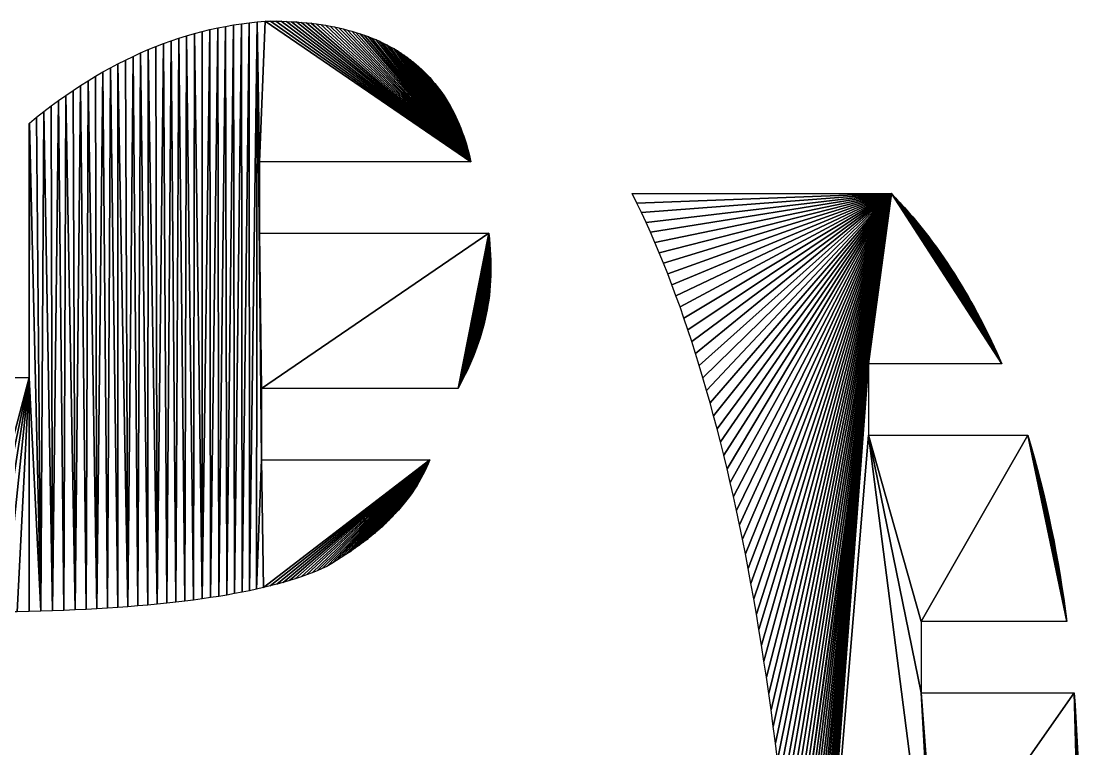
# Model space of a CAD drawing. Extents: x 10 to 917, y 10 to 841.
# Drawn here: x 770.4 to 864.3, y 486.6 to 551.1 of the extents above; entities that cross this region are included whole.
import ezdxf

# ---------------------------------------------------------------- set-up
doc = ezdxf.new("R2010")
doc.units = 0
doc.header["$MEASUREMENT"] = 0
doc.layers.get('0').update_dxf_attribs({"linetype": 'CONTINUOUS'})

msp = doc.modelspace()

# ---------------------------------------------------------------- linework, layer by layer
for p, q in [((786.438, 550.218), (787.13, 550.385)), ((787.13, 550.385), (787.824, 550.538)), ((787.824, 550.538), (788.521, 550.674)), ((788.521, 550.674), (789.219, 550.796)), ((789.219, 550.796), (789.919, 550.902)), ((789.919, 550.902), (790.622, 550.992)), ((790.622, 550.992), (791.327, 551.067)), ((791.327, 551.067), (792.034, 551.127)), ((792.034, 551.127), (792.513, 551.132)), ((792.513, 551.132), (792.987, 551.131)), ((792.987, 551.131), (793.454, 551.123)), ((793.454, 551.123), (793.914, 551.109)), ((793.914, 551.109), (794.369, 551.088)), ((794.369, 551.088), (794.818, 551.062)), ((794.818, 551.062), (795.26, 551.028)), ((795.26, 551.028), (795.696, 550.989)), ((795.696, 550.989), (796.126, 550.943)), ((796.126, 550.943), (796.55, 550.891)), ((796.55, 550.891), (796.968, 550.833)), ((796.968, 550.833), (797.38, 550.768)), ((797.38, 550.768), (797.785, 550.697)), ((797.785, 550.697), (798.184, 550.62)), ((798.184, 550.62), (798.577, 550.536)), ((798.577, 550.536), (798.964, 550.446)), ((798.964, 550.446), (799.345, 550.349)), ((799.345, 550.349), (799.719, 550.247)), ((783.011, 549.147), (783.692, 549.392)), ((783.692, 549.392), (784.376, 549.622)), ((784.376, 549.622), (785.061, 549.836)), ((785.061, 549.836), (785.749, 550.034)), ((785.749, 550.034), (786.438, 550.218)), ((799.719, 550.247), (800.088, 550.138)), ((800.088, 550.138), (800.45, 550.022)), ((800.45, 550.022), (800.806, 549.901)), ((800.806, 549.901), (801.156, 549.773)), ((801.156, 549.773), (801.5, 549.638)), ((801.5, 549.638), (801.837, 549.498)), ((801.837, 549.498), (802.168, 549.351)), ((780.981, 548.32), (781.655, 548.611)), ((781.655, 548.611), (782.332, 548.887)), ((782.332, 548.887), (783.011, 549.147)), ((802.168, 549.351), (802.494, 549.197)), ((802.494, 549.197), (802.813, 549.038)), ((802.813, 549.038), (803.126, 548.872)), ((803.126, 548.872), (803.432, 548.699)), ((803.432, 548.699), (803.733, 548.52)), ((803.733, 548.52), (804.027, 548.336)), ((778.969, 547.353), (779.638, 547.691)), ((779.638, 547.691), (780.308, 548.013)), ((780.308, 548.013), (780.981, 548.32)), ((804.027, 548.336), (804.315, 548.144)), ((804.315, 548.144), (804.597, 547.947)), ((804.597, 547.947), (804.873, 547.743)), ((804.873, 547.743), (805.143, 547.532)), ((805.143, 547.532), (805.406, 547.316)), ((776.977, 546.248), (777.639, 546.632)), ((777.639, 546.632), (778.303, 547)), ((778.303, 547), (778.969, 547.353)), ((805.406, 547.316), (805.664, 547.093)), ((805.664, 547.093), (805.915, 546.863)), ((805.915, 546.863), (806.16, 546.628)), ((806.16, 546.628), (806.399, 546.386)), ((775.66, 545.434), (776.318, 545.848)), ((776.318, 545.848), (776.977, 546.248)), ((806.399, 546.386), (806.632, 546.137)), ((806.632, 546.137), (806.858, 545.883)), ((806.858, 545.883), (807.078, 545.622)), ((807.078, 545.622), (807.293, 545.355)), ((774.352, 544.558), (775.005, 545.003)), ((775.005, 545.003), (775.66, 545.434)), ((807.293, 545.355), (807.501, 545.081)), ((807.501, 545.081), (807.702, 544.801)), ((807.702, 544.801), (807.898, 544.515)), ((773.052, 543.62), (773.701, 544.097)), ((773.701, 544.097), (774.352, 544.558)), ((807.898, 544.515), (808.088, 544.222)), ((808.088, 544.222), (808.271, 543.923)), ((808.271, 543.923), (808.448, 543.618)), ((771.76, 542.621), (772.405, 543.128)), ((772.405, 543.128), (773.052, 543.62)), ((808.448, 543.618), (808.619, 543.306)), ((808.619, 543.306), (808.784, 542.988)), ((808.784, 542.988), (808.943, 542.664)), ((771.094, 542.077), (771.118, 542.098)), ((771.094, 519.554), (771.094, 542.077)), ((771.118, 542.098), (771.76, 542.621)), ((808.943, 542.664), (809.095, 542.334)), ((809.095, 542.334), (809.242, 541.997)), ((809.242, 541.997), (809.382, 541.653)), ((809.382, 541.653), (809.516, 541.304)), ((809.516, 541.304), (809.644, 540.948)), ((809.644, 540.948), (809.765, 540.586)), ((809.765, 540.586), (809.881, 540.217)), ((809.881, 540.217), (809.99, 539.842)), ((809.99, 539.842), (810.093, 539.461)), ((810.093, 539.461), (810.19, 539.073)), ((810.19, 539.073), (810.281, 538.679)), ((810.281, 538.679), (791.54, 538.679)), ((791.54, 538.679), (791.54, 532.337)), ((825.01, 535.015), (824.599, 535.848)), ((824.599, 535.848), (847.583, 535.848)), ((847.583, 535.848), (847.972, 535.447)), ((847.972, 535.447), (848.356, 535.04)), ((825.416, 534.166), (825.01, 535.015)), ((848.356, 535.04), (848.735, 534.625)), ((848.735, 534.625), (849.109, 534.204)), ((825.817, 533.3), (825.416, 534.166)), ((849.109, 534.204), (849.477, 533.777)), ((849.477, 533.777), (849.84, 533.344)), ((826.212, 532.419), (825.817, 533.3)), ((849.84, 533.344), (850.198, 532.904)), ((850.198, 532.904), (850.551, 532.46)), ((791.54, 532.337), (811.863, 532.337)), ((811.863, 532.337), (811.918, 531.848)), ((811.918, 531.848), (811.965, 531.366)), ((826.602, 531.522), (826.212, 532.419)), ((850.551, 532.46), (850.898, 532.01)), ((850.898, 532.01), (851.239, 531.555)), ((851.239, 531.555), (851.576, 531.095)), ((811.965, 531.366), (812.001, 530.889)), ((812.001, 530.889), (812.029, 530.419)), ((826.987, 530.609), (826.602, 531.522)), ((827.366, 529.681), (826.987, 530.609)), ((851.576, 531.095), (851.907, 530.63)), ((851.907, 530.63), (852.232, 530.161)), ((812.029, 530.419), (812.047, 529.953)), ((812.047, 529.953), (812.056, 529.493)), ((827.74, 528.736), (827.366, 529.681)), ((852.232, 530.161), (852.552, 529.688)), ((852.552, 529.688), (852.867, 529.212)), ((812.056, 529.038), (812.046, 528.588)), ((812.056, 529.493), (812.056, 529.038)), ((828.109, 527.775), (827.74, 528.736)), ((852.867, 529.212), (853.176, 528.731)), ((853.176, 528.731), (853.48, 528.248)), ((812.028, 528.142), (812, 527.7)), ((812.046, 528.588), (812.028, 528.142)), ((828.473, 526.798), (828.109, 527.775)), ((853.48, 528.248), (853.778, 527.761)), ((811.963, 527.263), (811.917, 526.829)), ((812, 527.7), (811.963, 527.263)), ((853.778, 527.761), (854.071, 527.272)), ((854.071, 527.272), (854.358, 526.78)), ((811.798, 525.972), (811.725, 525.548)), ((811.862, 526.399), (811.798, 525.972)), ((811.917, 526.829), (811.862, 526.399)), ((828.831, 525.806), (828.473, 526.798)), ((854.358, 526.78), (854.64, 526.286)), ((854.64, 526.286), (854.916, 525.789)), ((811.643, 525.127), (811.552, 524.709)), ((811.725, 525.548), (811.643, 525.127)), ((829.184, 524.797), (828.831, 525.806)), ((854.916, 525.789), (855.187, 525.291)), ((855.187, 525.291), (855.452, 524.791)), ((811.453, 524.293), (811.344, 523.879)), ((811.552, 524.709), (811.453, 524.293)), ((829.531, 523.773), (829.184, 524.797)), ((855.452, 524.791), (855.712, 524.291)), ((855.712, 524.291), (855.965, 523.789)), ((811.227, 523.467), (811.101, 523.057)), ((811.344, 523.879), (811.227, 523.467)), ((829.874, 522.732), (829.531, 523.773)), ((855.965, 523.789), (856.214, 523.286)), ((856.214, 523.286), (856.456, 522.783)), ((810.822, 522.24), (810.67, 521.833)), ((810.966, 522.648), (810.822, 522.24)), ((811.101, 523.057), (810.966, 522.648)), ((830.211, 521.676), (829.874, 522.732)), ((856.456, 522.783), (856.693, 522.279)), ((856.693, 522.279), (856.925, 521.775)), ((810.509, 521.427), (810.339, 521.022)), ((810.67, 521.833), (810.509, 521.427)), ((830.542, 520.603), (830.211, 521.676)), ((856.925, 521.775), (857.15, 521.272)), ((857.15, 521.272), (857.37, 520.769)), ((810.161, 520.617), (809.974, 520.211)), ((810.339, 521.022), (810.161, 520.617)), ((830.868, 519.515), (830.542, 520.603)), ((857.37, 520.769), (845.543, 520.769)), ((845.543, 520.769), (845.543, 514.427)), ((764.753, 519.554), (771.094, 519.554)), ((809.575, 519.4), (809.363, 518.993)), ((809.779, 519.806), (809.575, 519.4)), ((809.974, 520.211), (809.779, 519.806)), ((831.189, 518.411), (830.868, 519.515)), ((809.142, 518.586), (791.716, 518.586)), ((791.716, 518.586), (791.716, 512.243)), ((809.363, 518.993), (809.142, 518.586)), ((831.505, 517.291), (831.189, 518.411)), ((831.816, 516.155), (831.505, 517.291)), ((832.121, 515.003), (831.816, 516.155)), ((832.42, 513.835), (832.121, 515.003)), ((832.715, 512.651), (832.42, 513.835)), ((845.543, 514.427), (859.681, 514.427)), ((859.681, 514.427), (859.981, 513.422)), ((859.981, 513.422), (860.271, 512.408)), ((791.716, 512.243), (806.631, 512.243)), ((806.495, 511.908), (806.349, 511.576)), ((806.631, 512.243), (806.495, 511.908)), ((833.004, 511.451), (832.715, 512.651)), ((860.271, 512.408), (860.548, 511.386)), ((806.028, 510.92), (805.854, 510.596)), ((806.194, 511.247), (806.028, 510.92)), ((806.349, 511.576), (806.194, 511.247)), ((833.288, 510.235), (833.004, 511.451)), ((860.548, 511.386), (860.815, 510.358)), ((805.475, 509.955), (805.272, 509.639)), ((805.669, 510.274), (805.475, 509.955)), ((805.854, 510.596), (805.669, 510.274)), ((833.566, 509.004), (833.288, 510.235)), ((860.815, 510.358), (861.07, 509.324)), ((804.836, 509.013), (804.603, 508.705)), ((805.058, 509.325), (804.836, 509.013)), ((805.272, 509.639), (805.058, 509.325)), ((833.84, 507.756), (833.566, 509.004)), ((861.07, 509.324), (861.314, 508.286)), ((804.11, 508.095), (803.849, 507.793)), ((804.361, 508.398), (804.11, 508.095)), ((804.603, 508.705), (804.361, 508.398)), ((861.314, 508.286), (861.546, 507.244)), ((803.298, 507.199), (803.008, 506.905)), ((803.578, 507.495), (803.298, 507.199)), ((803.849, 507.793), (803.578, 507.495)), ((834.107, 506.493), (833.84, 507.756)), ((861.546, 507.244), (861.768, 506.202)), ((802.399, 506.326), (802.08, 506.041)), ((802.708, 506.615), (802.399, 506.326)), ((803.008, 506.905), (802.708, 506.615)), ((834.37, 505.213), (834.107, 506.493)), ((861.768, 506.202), (861.978, 505.158)), ((801.414, 505.477), (801.067, 505.199)), ((801.752, 505.757), (801.414, 505.477)), ((802.08, 506.041), (801.752, 505.757)), ((799.967, 504.38), (799.581, 504.112)), ((800.343, 504.65), (799.967, 504.38)), ((800.71, 504.923), (800.343, 504.65)), ((801.067, 505.199), (800.71, 504.923)), ((834.627, 503.918), (834.37, 505.213)), ((861.978, 505.158), (862.177, 504.115)), ((798.781, 503.584), (798.366, 503.324)), ((799.186, 503.847), (798.781, 503.584)), ((799.581, 504.112), (799.186, 503.847)), ((834.879, 502.606), (834.627, 503.918)), ((862.177, 504.115), (862.366, 503.074)), ((796.645, 502.427), (796.187, 502.241)), ((797.085, 502.617), (796.645, 502.427)), ((797.508, 502.812), (797.085, 502.617)), ((797.942, 503.067), (797.508, 502.812)), ((798.366, 503.324), (797.942, 503.067)), ((835.126, 501.279), (834.879, 502.606)), ((862.366, 503.074), (862.543, 502.036)), ((794.177, 501.548), (793.631, 501.386)), ((794.706, 501.714), (794.177, 501.548)), ((795.217, 501.885), (794.706, 501.714)), ((795.711, 502.061), (795.217, 501.885)), ((796.187, 502.241), (795.711, 502.061)), ((862.543, 502.036), (862.71, 501.002)), ((790.631, 500.651), (789.978, 500.518)), ((791.266, 500.789), (790.631, 500.651)), ((791.884, 500.931), (791.266, 500.789)), ((792.484, 501.078), (791.884, 500.931)), ((793.066, 501.23), (792.484, 501.078)), ((793.631, 501.386), (793.066, 501.23)), ((835.367, 499.936), (835.126, 501.279)), ((862.71, 501.002), (862.866, 499.973)), ((784.11, 499.63), (783.296, 499.541)), ((784.906, 499.724), (784.11, 499.63)), ((785.684, 499.823), (784.906, 499.724)), ((786.444, 499.927), (785.684, 499.823)), ((787.187, 500.036), (786.444, 499.927)), ((787.911, 500.149), (787.187, 500.036)), ((788.618, 500.268), (787.911, 500.149)), ((789.307, 500.391), (788.618, 500.268)), ((789.978, 500.518), (789.307, 500.391)), ((835.603, 498.577), (835.367, 499.936)), ((862.866, 499.973), (863.011, 498.951)), ((771.084, 498.814), (770.019, 498.792)), ((772.131, 498.841), (771.084, 498.814)), ((773.161, 498.873), (772.131, 498.841)), ((774.172, 498.91), (773.161, 498.873)), ((775.165, 498.951), (774.172, 498.91)), ((776.14, 498.998), (775.165, 498.951)), ((777.098, 499.049), (776.14, 498.998)), ((778.037, 499.105), (777.098, 499.049)), ((778.958, 499.165), (778.037, 499.105)), ((779.862, 499.231), (778.958, 499.165)), ((780.747, 499.301), (779.862, 499.231)), ((781.615, 499.376), (780.747, 499.301)), ((782.465, 499.456), (781.615, 499.376)), ((783.296, 499.541), (782.465, 499.456)), ((863.011, 498.951), (863.145, 497.937)), ((835.834, 497.201), (835.603, 498.577)), ((863.145, 497.937), (850.234, 497.937)), ((850.234, 497.937), (850.234, 491.596)), ((836.059, 495.81), (835.834, 497.201)), ((836.279, 494.403), (836.059, 495.81)), ((836.494, 492.981), (836.279, 494.403)), ((836.704, 491.542), (836.494, 492.981)), ((836.908, 490.087), (836.704, 491.542)), ((850.234, 491.596), (863.795, 491.596)), ((863.795, 491.596), (863.874, 490.516)), ((863.874, 490.516), (863.945, 489.431)), ((837.107, 488.616), (836.908, 490.087)), ((863.945, 489.431), (864.01, 488.34)), ((837.3, 487.13), (837.107, 488.616)), ((864.01, 488.34), (864.068, 487.245)), ((837.488, 485.627), (837.3, 487.13)), ((864.068, 487.245), (864.12, 486.147))]:
    msp.add_line(p, q)

# ---------------------------------------------------------------- meshes
mesh = msp.add_polyface()
corners = [(792.034, 551.127), (791.54, 538.679), (791.327, 551.067), (810.281, 538.679), (792.513, 551.132), (792.987, 551.131), (793.454, 551.123), (793.914, 551.109), (811.863, 532.337), (791.716, 518.586), (791.54, 532.337), (776.14, 498.998), (775.66, 545.434), (776.318, 545.848), (777.098, 499.049), (776.977, 546.248), (777.639, 546.632), (778.037, 499.105), (778.303, 547), (778.958, 499.165), (778.969, 547.353), (779.862, 499.231), (779.638, 547.691), (780.308, 548.013), (780.747, 499.301), (780.981, 548.32), (781.615, 499.376), (781.655, 548.611), (782.465, 499.456), (782.332, 548.887), (783.011, 549.147), (783.296, 499.541), (783.692, 549.392), (784.11, 499.63), (784.376, 549.622), (784.906, 499.724), (785.061, 549.836), (785.684, 499.823), (785.749, 550.034), (786.444, 499.927), (786.438, 550.218), (787.13, 550.385), (787.187, 500.036), (787.824, 550.538), (787.911, 500.149), (788.521, 550.674), (788.618, 500.268), (789.219, 550.796), (789.307, 500.391), (789.919, 550.902), (789.978, 500.518), (790.622, 550.992), (790.631, 500.651), (791.266, 500.789), (791.716, 512.243), (791.884, 500.931), (806.631, 512.243), (792.484, 501.078), (793.066, 501.23), (793.631, 501.386), (794.177, 501.548), (794.706, 501.714), (795.217, 501.885), (795.711, 502.061), (796.187, 502.241)]
mesh.append_faces([[corners[k] for k in face] for face in [(0, 1, 2), (1, 0, 3), (8, 9, 10), (11, 13, 14), (14, 16, 17), (17, 18, 19), (19, 20, 21), (21, 23, 24), (24, 25, 26), (26, 27, 28), (28, 30, 31), (31, 32, 33), (33, 34, 35), (35, 36, 37), (37, 38, 39), (39, 41, 42), (42, 43, 44), (44, 45, 46), (46, 47, 48), (48, 49, 50), (50, 51, 52), (52, 2, 53), (53, 54, 55), (10, 2, 1), (54, 10, 9), (55, 56, 57), (57, 56, 58), (58, 56, 59), (59, 56, 60), (60, 56, 61), (61, 56, 62), (62, 56, 63), (63, 56, 64)]], dxfattribs={"vtx0": -1, "vtx1": -1})
mesh.append_faces([[corners[k] for k in face] for face in [(53, 2, 54), (54, 2, 10)]], dxfattribs={"vtx0": -1, "vtx1": -1, "vtx2": -1})
mesh.append_faces([[corners[k] for k in face] for face in [(3, 0, 4), (3, 4, 5), (3, 5, 6), (3, 6, 7), (11, 12, 13), (14, 13, 15), (14, 15, 16), (17, 16, 18), (19, 18, 20), (21, 20, 22), (21, 22, 23), (24, 23, 25), (26, 25, 27), (28, 27, 29), (28, 29, 30), (31, 30, 32), (33, 32, 34), (35, 34, 36), (37, 36, 38), (39, 38, 40), (39, 40, 41), (42, 41, 43), (44, 43, 45), (46, 45, 47), (48, 47, 49), (50, 49, 51), (52, 51, 2), (55, 54, 56)]], dxfattribs={"vtx0": -1, "vtx2": -1})
mesh = msp.add_polyface()
corners = [(810.281, 538.679), (793.914, 551.109), (794.369, 551.088), (794.818, 551.062), (795.26, 551.028), (795.696, 550.989), (796.126, 550.943), (796.55, 550.891), (796.968, 550.833), (797.38, 550.768), (797.785, 550.697), (798.184, 550.62), (798.577, 550.536), (798.964, 550.446), (799.345, 550.349), (799.719, 550.247), (800.088, 550.138), (800.45, 550.022), (800.806, 549.901), (801.156, 549.773), (801.5, 549.638), (801.837, 549.498), (802.168, 549.351), (802.494, 549.197), (802.813, 549.038), (803.126, 548.872), (803.432, 548.699), (803.733, 548.52), (804.027, 548.336), (804.315, 548.144), (804.597, 547.947), (804.873, 547.743), (805.143, 547.532), (805.406, 547.316), (805.664, 547.093), (805.915, 546.863), (806.16, 546.628), (806.399, 546.386), (806.632, 546.137), (806.858, 545.883), (807.078, 545.622), (807.293, 545.355), (807.501, 545.081), (807.702, 544.801), (807.898, 544.515), (808.088, 544.222), (808.271, 543.923), (808.448, 543.618), (808.619, 543.306), (808.784, 542.988), (808.943, 542.664), (809.095, 542.334), (809.242, 541.997), (809.382, 541.653), (809.516, 541.304), (809.644, 540.948), (809.765, 540.586), (809.881, 540.217), (809.99, 539.842), (810.093, 539.461), (810.19, 539.073), (811.917, 526.829), (811.863, 532.337), (811.918, 531.848), (811.963, 527.263), (811.965, 531.366), (812, 527.7), (812.001, 530.889), (812.028, 528.142), (812.029, 530.419)]
mesh.append_faces([[corners[k] for k in face] for face in [(0, 59, 60)]], dxfattribs={"vtx0": -1})
mesh.append_faces([[corners[k] for k in face] for face in [(0, 1, 2), (0, 2, 3), (0, 3, 4), (0, 4, 5), (0, 5, 6), (0, 6, 7), (0, 7, 8), (0, 8, 9), (0, 9, 10), (0, 10, 11), (0, 11, 12), (0, 12, 13), (0, 13, 14), (0, 14, 15), (0, 15, 16), (0, 16, 17), (0, 17, 18), (0, 18, 19), (0, 19, 20), (0, 20, 21), (0, 21, 22), (0, 22, 23), (0, 23, 24), (0, 24, 25), (0, 25, 26), (0, 26, 27), (0, 27, 28), (0, 28, 29), (0, 29, 30), (0, 30, 31), (0, 31, 32), (0, 32, 33), (0, 33, 34), (0, 34, 35), (0, 35, 36), (0, 36, 37), (0, 37, 38), (0, 38, 39), (0, 39, 40), (0, 40, 41), (0, 41, 42), (0, 42, 43), (0, 43, 44), (0, 44, 45), (0, 45, 46), (0, 46, 47), (0, 47, 48), (0, 48, 49), (0, 49, 50), (0, 50, 51), (0, 51, 52), (0, 52, 53), (0, 53, 54), (0, 54, 55), (0, 55, 56), (0, 56, 57), (0, 57, 58), (0, 58, 59), (61, 62, 63), (64, 63, 65), (66, 65, 67), (68, 67, 69)]], dxfattribs={"vtx0": -1, "vtx2": -1})
mesh = msp.add_polyface()
corners = [(771.118, 542.098), (771.094, 519.554), (771.094, 542.077), (737.494, 499.795), (735.073, 535.408), (735.684, 535.424), (736.305, 535.429), (736.934, 535.424), (737.573, 535.408), (740.515, 499.604), (738.221, 535.382), (738.877, 535.346), (739.543, 535.3), (740.217, 535.244), (740.901, 535.177), (741.594, 517.8), (743.463, 499.433), (741.594, 535.1), (747.934, 517.8), (746.337, 499.281), (749.139, 499.148), (747.934, 536.328), (749.024, 536.424), (750.108, 536.536), (751.868, 499.034), (751.187, 536.665), (752.261, 536.81), (754.524, 498.939), (753.33, 536.972), (754.394, 537.15), (755.453, 537.345), (757.107, 498.864), (756.507, 537.556), (757.556, 537.784), (759.618, 498.807), (758.599, 538.028), (759.638, 538.288), (762.056, 498.77), (760.671, 538.565), (761.699, 538.858), (762.722, 539.168), (763.248, 498.759), (763.74, 539.495), (764.421, 498.753), (764.753, 539.837), (764.753, 519.554), (765.577, 498.751), (766.715, 498.754), (767.834, 498.762), (768.935, 498.775), (770.019, 498.792), (771.084, 498.814), (772.131, 498.841), (771.76, 542.621), (772.405, 543.128), (773.161, 498.873), (773.052, 543.62), (773.701, 544.097), (774.172, 498.91), (774.352, 544.558), (775.165, 498.951), (775.005, 545.003), (775.66, 545.434), (776.14, 498.998)]
mesh.append_faces([[corners[k] for k in face] for face in [(0, 1, 2), (15, 14, 17)]], dxfattribs={"vtx0": -1})
mesh.append_faces([[corners[k] for k in face] for face in [(3, 8, 9), (9, 15, 16), (16, 18, 19), (19, 18, 20), (20, 23, 24), (24, 26, 27), (27, 30, 31), (31, 33, 34), (34, 36, 37), (37, 40, 41), (41, 42, 43), (43, 45, 46), (46, 1, 47), (47, 1, 48), (48, 1, 49), (49, 1, 50), (50, 1, 51), (51, 1, 52), (52, 54, 55), (55, 57, 58), (58, 59, 60), (60, 62, 63)]], dxfattribs={"vtx0": -1, "vtx1": -1})
mesh.append_faces([[corners[k] for k in face] for face in [(9, 14, 15), (52, 1, 0)]], dxfattribs={"vtx0": -1, "vtx1": -1, "vtx2": -1})
mesh.append_faces([[corners[k] for k in face] for face in [(3, 4, 5), (3, 5, 6), (3, 6, 7), (3, 7, 8), (9, 8, 10), (9, 10, 11), (9, 11, 12), (9, 12, 13), (9, 13, 14), (16, 15, 18), (20, 18, 21), (20, 21, 22), (20, 22, 23), (24, 23, 25), (24, 25, 26), (27, 26, 28), (27, 28, 29), (27, 29, 30), (31, 30, 32), (31, 32, 33), (34, 33, 35), (34, 35, 36), (37, 36, 38), (37, 38, 39), (37, 39, 40), (41, 40, 42), (43, 42, 44), (43, 44, 45), (46, 45, 1), (52, 0, 53), (52, 53, 54), (55, 54, 56), (55, 56, 57), (58, 57, 59), (60, 59, 61), (60, 61, 62)]], dxfattribs={"vtx0": -1, "vtx2": -1})
mesh = msp.add_polyface()
corners = [(847.583, 535.848), (825.01, 535.015), (824.599, 535.848), (825.416, 534.166), (825.817, 533.3), (826.212, 532.419), (826.602, 531.522), (826.987, 530.609), (827.366, 529.681), (827.74, 528.736), (828.109, 527.775), (828.473, 526.798), (828.831, 525.806), (829.184, 524.797), (829.531, 523.773), (829.874, 522.732), (830.211, 521.676), (830.542, 520.603), (830.868, 519.515), (831.189, 518.411), (831.505, 517.291), (831.816, 516.155), (832.121, 515.003), (832.42, 513.835), (832.715, 512.651), (833.004, 511.451), (833.288, 510.235), (833.566, 509.004), (833.84, 507.756), (834.107, 506.493), (834.37, 505.213), (834.627, 503.918), (834.879, 502.606), (835.126, 501.279), (835.367, 499.936), (835.603, 498.577), (835.834, 497.201), (836.059, 495.81), (836.279, 494.403), (836.494, 492.981), (836.704, 491.542), (836.908, 490.087), (837.107, 488.616), (837.3, 487.13), (837.488, 485.627), (837.671, 484.108), (837.849, 482.574), (838.021, 481.024), (838.188, 479.457), (838.35, 477.875), (838.506, 476.277), (838.657, 474.663), (838.803, 473.032), (845.543, 520.769), (838.943, 471.386), (839.078, 469.724), (839.208, 468.047), (839.333, 466.353), (839.452, 464.643), (839.566, 462.917), (839.674, 461.176), (839.777, 459.418), (839.875, 457.644), (839.968, 455.855), (840.055, 454.05), (840.137, 452.228), (840.214, 450.391), (857.37, 520.769), (847.972, 535.447), (848.356, 535.04), (848.735, 534.625), (849.109, 534.204), (849.477, 533.777), (849.84, 533.344), (850.198, 532.904), (850.551, 532.46), (850.898, 532.01), (851.239, 531.555), (851.576, 531.095), (851.907, 530.63), (852.232, 530.161), (852.552, 529.688), (852.867, 529.212), (853.176, 528.731), (853.48, 528.248), (853.778, 527.761), (854.071, 527.272), (854.358, 526.78), (854.64, 526.286), (854.916, 525.789), (855.187, 525.291), (855.452, 524.791), (855.712, 524.291), (855.965, 523.789), (856.214, 523.286), (856.456, 522.783), (856.693, 522.279), (856.925, 521.775), (857.15, 521.272), (859.681, 514.427), (850.234, 497.937), (845.543, 514.427), (863.145, 497.937), (859.981, 513.422), (860.271, 512.408), (860.548, 511.386), (860.815, 510.358), (861.07, 509.324), (861.314, 508.286), (861.546, 507.244), (861.768, 506.202), (861.978, 505.158), (862.177, 504.115), (862.366, 503.074), (862.543, 502.036), (862.71, 501.002), (862.866, 499.973), (863.011, 498.951), (863.795, 491.596), (851.554, 474.133), (850.234, 491.596), (864.26, 474.133), (863.874, 490.516), (863.945, 489.431), (864.01, 488.34), (864.068, 487.245), (864.12, 486.147), (864.165, 485.046), (864.203, 483.945), (864.235, 482.843), (864.26, 481.742), (864.278, 475.203), (864.279, 480.642), (864.291, 476.28), (864.291, 479.545), (864.297, 477.363), (864.297, 478.452), (851.554, 467.792), (862.672, 450.391), (864.045, 467.792), (862.904, 452.613), (863.119, 454.839), (863.317, 457.06), (863.498, 459.267), (863.661, 461.453), (863.807, 463.607), (863.934, 465.723)]
mesh.append_faces([[corners[k] for k in face] for face in [(0, 1, 2), (67, 97, 98), (102, 116, 117), (135, 134, 136), (145, 139, 146)]], dxfattribs={"vtx0": -1})
mesh.append_faces([[corners[k] for k in face] for face in [(1, 0, 3), (3, 0, 4), (4, 0, 5), (5, 0, 6), (6, 0, 7), (7, 0, 8), (8, 0, 9), (9, 0, 10), (10, 0, 11), (11, 0, 12), (12, 0, 13), (13, 0, 14), (14, 0, 15), (15, 0, 16), (16, 0, 17), (17, 0, 18), (18, 0, 19), (19, 0, 20), (20, 0, 21), (21, 0, 22), (22, 0, 23), (23, 0, 24), (24, 0, 25), (25, 0, 26), (26, 0, 27), (27, 0, 28), (28, 0, 29), (29, 0, 30), (30, 0, 31), (31, 0, 32), (32, 0, 33), (33, 0, 34), (34, 0, 35), (35, 0, 36), (36, 0, 37), (37, 0, 38), (38, 0, 39), (39, 0, 40), (40, 0, 41), (41, 0, 42), (42, 0, 43), (43, 0, 44), (44, 0, 45), (45, 0, 46), (46, 0, 47), (47, 0, 48), (48, 0, 49), (49, 0, 50), (50, 0, 51), (51, 0, 52), (52, 53, 54), (54, 53, 55), (55, 53, 56), (56, 53, 57), (57, 53, 58), (58, 53, 59), (59, 53, 60), (60, 53, 61), (61, 53, 62), (62, 53, 63), (63, 53, 64), (64, 53, 65), (65, 53, 66), (53, 0, 67), (99, 100, 101), (100, 99, 102), (118, 119, 120), (119, 118, 121), (121, 130, 131), (131, 132, 133), (133, 134, 135), (66, 137, 138), (101, 66, 53), (120, 101, 100), (137, 120, 119), (138, 139, 140), (140, 139, 141), (141, 139, 142), (142, 139, 143), (143, 139, 144), (144, 139, 145)]], dxfattribs={"vtx0": -1, "vtx1": -1})
mesh.append_faces([[corners[k] for k in face] for face in [(52, 0, 53), (137, 66, 101), (137, 101, 120)]], dxfattribs={"vtx0": -1, "vtx1": -1, "vtx2": -1})
mesh.append_faces([[corners[k] for k in face] for face in [(67, 0, 68), (67, 68, 69), (67, 69, 70), (67, 70, 71), (67, 71, 72), (67, 72, 73), (67, 73, 74), (67, 74, 75), (67, 75, 76), (67, 76, 77), (67, 77, 78), (67, 78, 79), (67, 79, 80), (67, 80, 81), (67, 81, 82), (67, 82, 83), (67, 83, 84), (67, 84, 85), (67, 85, 86), (67, 86, 87), (67, 87, 88), (67, 88, 89), (67, 89, 90), (67, 90, 91), (67, 91, 92), (67, 92, 93), (67, 93, 94), (67, 94, 95), (67, 95, 96), (67, 96, 97), (102, 99, 103), (102, 103, 104), (102, 104, 105), (102, 105, 106), (102, 106, 107), (102, 107, 108), (102, 108, 109), (102, 109, 110), (102, 110, 111), (102, 111, 112), (102, 112, 113), (102, 113, 114), (102, 114, 115), (102, 115, 116), (121, 118, 122), (121, 122, 123), (121, 123, 124), (121, 124, 125), (121, 125, 126), (121, 126, 127), (121, 127, 128), (121, 128, 129), (121, 129, 130), (131, 130, 132), (133, 132, 134), (138, 137, 139)]], dxfattribs={"vtx0": -1, "vtx2": -1})
mesh = msp.add_polyface()
corners = [(791.716, 518.586), (811.863, 532.337), (809.142, 518.586), (809.363, 518.993), (809.575, 519.4), (809.779, 519.806), (809.974, 520.211), (810.161, 520.617), (810.339, 521.022), (810.509, 521.427), (810.67, 521.833), (810.822, 522.24), (810.966, 522.648), (811.101, 523.057), (811.227, 523.467), (811.344, 523.879), (811.453, 524.293), (811.552, 524.709), (811.643, 525.127), (811.725, 525.548), (811.798, 525.972), (811.862, 526.399), (811.917, 526.829), (811.918, 531.848), (811.963, 527.263), (811.965, 531.366), (812, 527.7), (812.001, 530.889), (812.028, 528.142), (812.029, 530.419), (812.046, 528.588), (812.047, 529.953), (812.056, 529.038), (812.056, 529.493), (796.187, 502.241), (806.631, 512.243), (796.645, 502.427), (797.085, 502.617), (797.508, 502.812), (797.942, 503.067), (798.366, 503.324), (798.781, 503.584), (799.186, 503.847), (799.581, 504.112), (799.967, 504.38), (800.343, 504.65), (800.71, 504.923), (801.067, 505.199), (801.414, 505.477), (801.752, 505.757), (802.08, 506.041), (802.399, 506.326), (802.708, 506.615), (803.008, 506.905), (803.298, 507.199), (803.578, 507.495), (803.849, 507.793), (804.11, 508.095), (804.361, 508.398), (804.603, 508.705), (804.836, 509.013), (805.058, 509.325), (805.272, 509.639), (805.475, 509.955), (805.669, 510.274), (805.854, 510.596), (806.028, 510.92), (806.194, 511.247), (806.349, 511.576), (806.495, 511.908)]
mesh.append_faces([[corners[k] for k in face] for face in [(32, 31, 33), (68, 35, 69)]], dxfattribs={"vtx0": -1})
mesh.append_faces([[corners[k] for k in face] for face in [(0, 1, 2), (2, 1, 3), (3, 1, 4), (4, 1, 5), (5, 1, 6), (6, 1, 7), (7, 1, 8), (8, 1, 9), (9, 1, 10), (10, 1, 11), (11, 1, 12), (12, 1, 13), (13, 1, 14), (14, 1, 15), (15, 1, 16), (16, 1, 17), (17, 1, 18), (18, 1, 19), (19, 1, 20), (20, 1, 21), (21, 1, 22), (22, 23, 24), (24, 25, 26), (26, 27, 28), (28, 29, 30), (30, 31, 32), (34, 35, 36), (36, 35, 37), (37, 35, 38), (38, 35, 39), (39, 35, 40), (40, 35, 41), (41, 35, 42), (42, 35, 43), (43, 35, 44), (44, 35, 45), (45, 35, 46), (46, 35, 47), (47, 35, 48), (48, 35, 49), (49, 35, 50), (50, 35, 51), (51, 35, 52), (52, 35, 53), (53, 35, 54), (54, 35, 55), (55, 35, 56), (56, 35, 57), (57, 35, 58), (58, 35, 59), (59, 35, 60), (60, 35, 61), (61, 35, 62), (62, 35, 63), (63, 35, 64), (64, 35, 65), (65, 35, 66), (66, 35, 67), (67, 35, 68)]], dxfattribs={"vtx0": -1, "vtx1": -1})
mesh.append_faces([[corners[k] for k in face] for face in [(30, 29, 31)]], dxfattribs={"vtx0": -1, "vtx2": -1})

doc.saveas('drawing.dxf')
